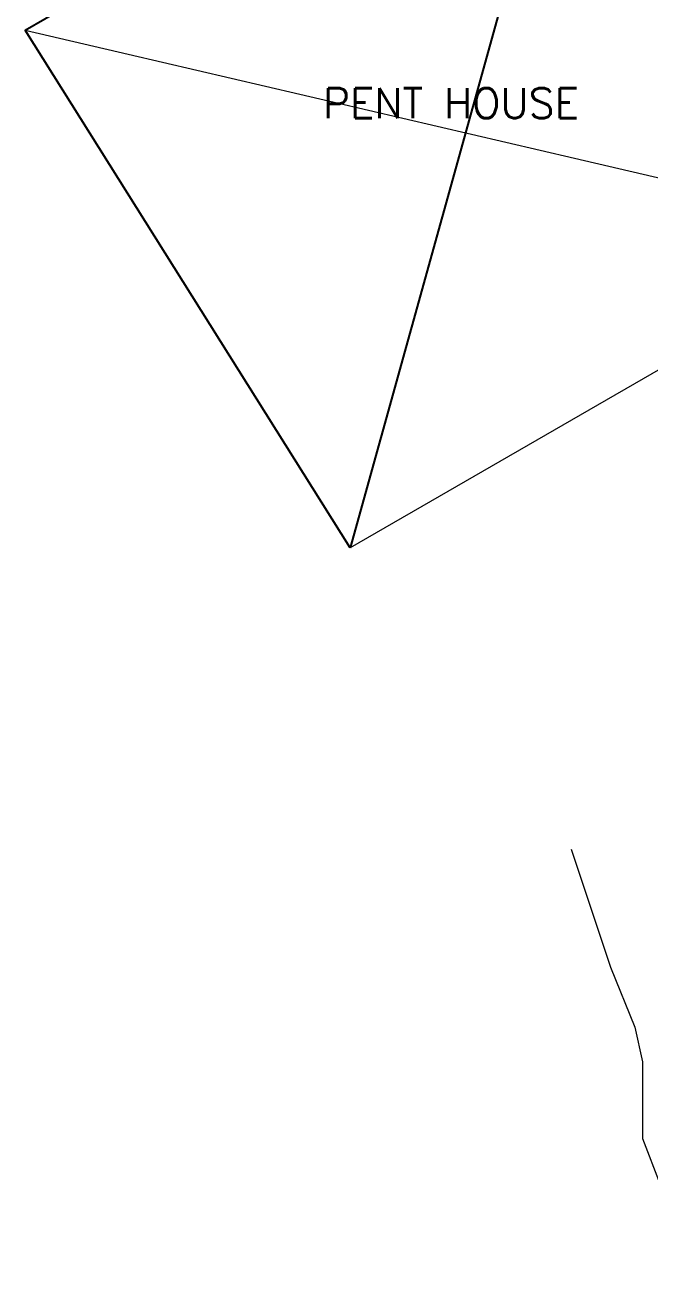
# Model space of a CAD drawing. Header units: inches. Extents: x 86328 to 235202, y 68629 to 184293.
# Drawn here: x 100489 to 106731, y 118864 to 131428 of the extents above; entities that cross this region are included whole.
import ezdxf

# ---------------------------------------------------------------- set-up
doc = ezdxf.new("R2010")
doc.units = ezdxf.units.IN
doc.header["$MEASUREMENT"] = 0
doc.layers.add('DIM', color=251, linetype='Continuous', lineweight=0)
doc.layers.add('EDGE OF CHANNEL', color=240, linetype='Continuous')
doc.layers.add('PENTHOUSE', color=10, linetype='Continuous')
doc.styles.add('SIMPLEX', font='simplex.shx')
doc.styles.get("Standard").update_dxf_attribs({"font": 'arial.ttf'})
doc.linetypes.add('FENCE_LINE', pattern='A,0.5,-0.1,["X",Standard,S=0.1,R=0,X=-0.02,Y=-0.05],-0.1', length=0.7)

msp = doc.modelspace()

# ---------------------------------------------------------------- linework, layer by layer
at = {"layer": 'DIM', "color": 8, "linetype": 'FENCE_LINE', "ltscale": 20, "extrusion": (-2.00606e-06, 4.08641e-06, 1)}
msp.add_line((100489, 131378, 0), (109190, 129351, 0), dxfattribs=at)
at = {"layer": 'DIM', "color": 8, "linetype": 'FENCE_LINE', "ltscale": 20}
msp.add_line((109190, 129351, 0), (103738, 126202, 0), dxfattribs=at)
at = {"layer": 'DIM', "color": 8, "linetype": 'FENCE_LINE', "ltscale": 20, "extrusion": (-4.54361e-06, 7.86582e-06, 1)}
msp.add_line((109190, 129351, 0), (103738, 126202, 0), dxfattribs=at)
at = {"layer": 'DIM', "color": 8, "linetype": 'Continuous'}
for p, q in [((105943, 123189), (106336, 122011)), ((106336, 122011), (106580, 121409)), ((106580, 121409), (106656, 121063)), ((106656, 121063), (106656, 120298)), ((106656, 120298), (107206, 118864))]:
    msp.add_line(p, q, dxfattribs=at)
at = {"layer": 'EDGE OF CHANNEL', "color": 8, "extrusion": (-2.00606e-06, 4.08641e-06, 1)}
msp.add_line((106068, 134605, 0), (103738, 126202, 0), dxfattribs=at)
at = {"layer": 'PENTHOUSE', "color": 8, "extrusion": (-4.11163e-06, 8.12245e-06, 1)}
for p, q in [((100489, 131378, 0), (106068, 134602, 0)), ((103738, 126202, 0), (100489, 131378, 0)), ((103738, 126202, 0), (103738, 126202, 0))]:
    msp.add_line(p, q, dxfattribs=at)

# ---------------------------------------------------------------- texts
at = {"layer": 'DIM', "color": 8, "style": 'SIMPLEX'}
msp.add_text('PENT HOUSE', height=300, dxfattribs=at).set_placement((103464, 130498))

doc.saveas('drawing.dxf')
